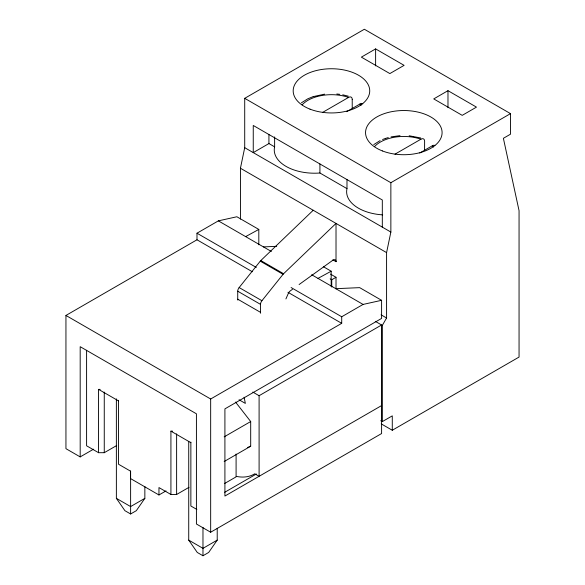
<?xml version="1.0" encoding="UTF-8"?>
<svg xmlns="http://www.w3.org/2000/svg" width="585" height="585" viewBox="0 0 585 585"><rect width="100%" height="100%" fill="white"/><g stroke="black" fill="none" stroke-linecap="round" stroke-linejoin="round"><path stroke-width="0.88" d="M240.435 219.09L240.435 168.239L244.713 147.676L244.713 98.331L364.36 29.25L510.508 113.629L510.508 134.184L503.385 138.301L519.056 210.673L519.056 357.062L392.279 430.253L381.223 423.869M380.74 420.71L382.312 421.617L382.312 325.399L386.583 317.991L386.583 252.61L390.86 232.055L390.86 182.71L244.713 98.331M285.919 298.928L288.288 293.48A4.029 2.325 -60 0 1 290.306 290.877L292.5 289.29M144.853 486.479L144.853 498.347L136.312 510.683L130.616 513.974L124.912 510.683L116.371 498.347L116.371 398.838M217.218 528.255L217.218 540.123L208.669 552.459L202.973 555.75L197.277 552.459L188.728 540.123L188.728 441.529M237.854 300.09A4.029 2.325 -60 0 1 237.729 299.191L237.729 291.213A4.029 2.325 -60 0 1 239.148 287.557L260.267 261.159A4.029 2.325 -60 0 1 260.8 260.566L313.224 210.256M260.647 313.246A4.029 2.325 -60 0 1 260.522 312.346L260.522 304.368A4.029 2.325 -60 0 1 261.934 300.712L283.052 274.314A4.029 2.325 -60 0 1 283.593 273.721L336.017 223.419L336.017 261.678A4.029 2.325 -60 0 0 332.821 260.259L299.103 284.544M301.414 102.814L307.739 98.836L312.836 96.752M373.778 144.59L380.096 140.612M375.614 48.906L361.369 57.133L389.859 73.578L404.103 65.352L375.614 48.906L375.614 65.893M322.613 112.4L348.565 97.417A5.119 2.954 -60 0 1 352.25 99.399M382.678 214.863A40.292 23.261 0 0 1 346.985 188.633L319.922 173.006A40.292 23.261 0 0 1 274.621 146.85L268.924 143.566L253.254 152.612L253.254 125.468L382.312 199.982L382.312 227.119M346.693 111.662L359.958 103.998A5.111 2.954 -60 0 1 362.766 103.859M93.563 449.178L80.189 456.9L65.944 448.673L65.944 315.447L196.991 239.784L196.991 233.203L218.359 220.867L236.874 216.757L258.811 229.422L258.811 244.801M447.978 90.682L433.734 98.909L462.223 115.355L476.468 107.128L447.978 90.682L447.978 107.669M394.977 154.177L420.922 139.201A5.119 2.954 -60 0 1 424.615 141.182L424.578 150.243M419.737 153.043L432.322 145.775A5.111 2.954 -60 0 1 434.889 145.482M390.86 182.71L510.508 113.629M330.174 278.848L331.746 279.754L336.017 277.283L336.017 288.8M86.595 350.276L86.595 445.792L98.565 452.702L104.262 452.702L116.664 445.543M291.103 287.542L341.713 316.763L363.08 304.427L381.596 300.31L381.596 318.408L224.911 408.871L224.911 496.043L381.596 405.58M65.944 315.447L210.666 398.999L341.713 323.337L341.713 316.763M252.8 392.074L259.096 395.709L381.596 324.982L381.596 433.543L210.666 532.226L196.421 524.006L196.421 413.8L80.189 346.693L80.189 456.9M224.172 436.856L250.694 421.544L235.55 402.078M144.853 498.347L130.616 506.573L116.371 498.347M118.506 400.316L118.506 464.219L130.47 471.122L130.47 478.53L158.959 494.976L166.023 490.895M224.172 461.528L250.694 446.216L250.694 421.544M158.959 494.976L158.959 487.576L170.922 494.479L176.619 494.479L189.021 487.32M224.391 483.627L236.091 476.87L236.091 454.026M224.72 492.277L256.376 474.004M382.312 421.617L392.279 415.862L392.279 430.253M217.218 540.123L202.973 548.35L188.728 540.123M245.634 236.618L258.811 229.422M317.999 278.394L331.176 271.199L331.176 286.577M247.448 447.547L250.694 446.216M382.568 139.508L385.193 138.535M313.224 96.62L324.616 94.141M385.581 138.404L388.286 137.57M391.094 136.883L400.008 135.654M263.44 246.899L276.698 246.329M335.805 288.676L359.665 287.644L381.596 300.31M98.565 452.702L98.565 389.376L100.189 389.376M170.922 494.479L170.922 431.152L172.553 431.152M336.799 93.995L339.797 94.324M409.156 135.771L420.725 137.972M342.744 94.807L348.367 96.196M244.713 147.676L390.86 232.055M240.435 168.239L386.583 252.61M332.872 259.864L336.017 261.678M323.337 266.68L331.176 271.199M330.518 274.109L336.017 277.283M218.359 220.867L271.345 251.462M311.673 274.745L363.08 304.427M381.054 314.803L386.583 317.991M375.307 321.348L382.312 325.399M260.8 260.566L283.593 273.721M260.267 261.159L283.052 274.314M196.991 233.203L256.303 267.447M196.991 239.784L252.347 271.747M287.937 292.288L341.713 323.337M239.148 287.557L261.934 300.712M237.729 291.213L260.522 304.368M237.729 299.191L260.522 312.346M239.053 399.767L245.349 403.401L244.106 397.208M98.565 389.376L118.506 400.893M170.922 431.152L190.864 442.669M196.852 509.447L190.864 505.996L190.864 442.092M352.221 99.421L352.221 108.466M346.985 179.58L346.985 188.633M331.746 279.754L331.746 287.059M319.922 163.961L319.922 173.006M274.621 136.905L274.621 146.85M268.924 134.513L268.924 143.566M259.096 395.709L259.096 476.307L254.731 473.784A62.449 36.058 60 0 1 236.238 476.358M210.666 398.999L210.666 532.226M202.973 527.348L202.973 555.75M176.619 433.873L176.619 494.479M130.616 470.969L130.616 513.974M104.262 392.089L104.262 452.702M374.502 146.608A33.235 19.188 0 0 1 420.922 139.201M432.322 145.775A33.235 19.188 0 0 1 433.5 147.018M302.145 104.832A33.235 19.188 0 0 1 348.565 97.417M359.958 103.998A33.235 19.188 0 0 1 361.142 105.234M382.363 150.923A38.274 22.098 0 0 0 441.997 134.199A38.274 22.098 0 0 0 387.094 112.751A38.274 22.098 0 0 0 382.363 150.923M310.006 109.146A38.274 22.098 0 0 0 369.632 92.423A38.274 22.098 0 0 0 314.737 70.968A38.274 22.098 0 0 0 310.006 109.146"/></g></svg>
